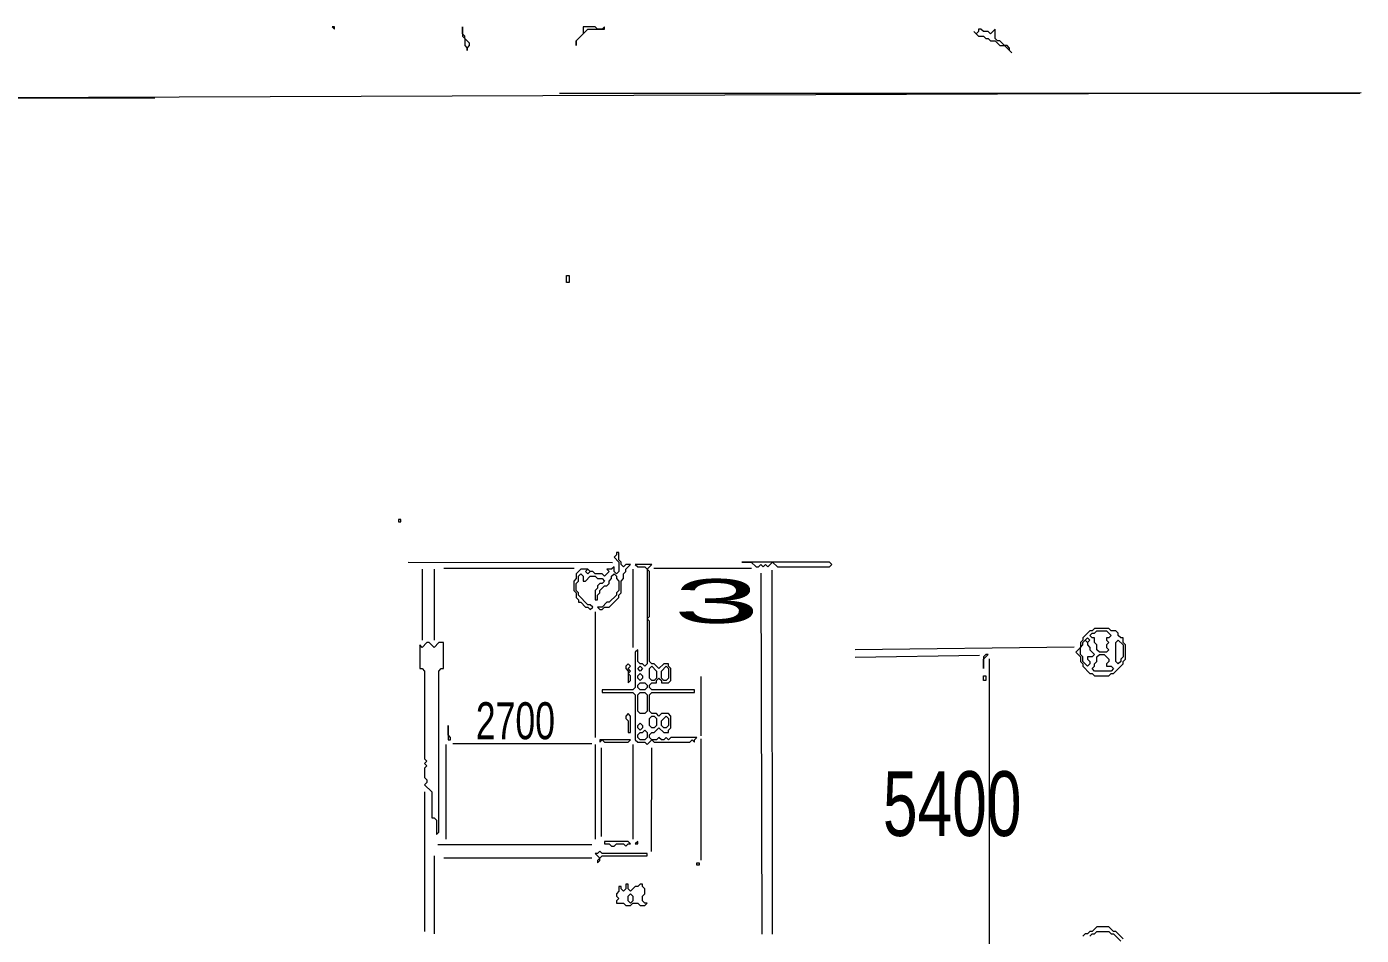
# Model space of a CAD drawing. Extents: x 10 to 1971, y 11 to 1392.
# Drawn here: x 1307 to 1871, y 1008 to 1392 of the extents above; entities that cross this region are included whole.
import ezdxf

# ---------------------------------------------------------------- set-up
doc = ezdxf.new("R2010")
doc.units = 0
for name, color, linetype, lineweight in [('OCR_TEXT', 6, 'Continuous', 0), ('TRACE_CURVE', 6, 'Continuous', 0), ('TRACE_STRAIGHT', 5, 'Continuous', 0), ('TRACE_TEXT_SYMBOL', 6, 'Continuous', 0)]:
    doc.layers.add(name, color=color, linetype=linetype, lineweight=lineweight)
doc.styles.add('wqy-unicode', font='wqy-unicode.lff')

msp = doc.modelspace()

# ---------------------------------------------------------------- linework, layer by layer
at = {"layer": 'TRACE_CURVE', "color": 6}
for points in [[(1564, 1165), (1565, 1164), (1568, 1164), (1569, 1163), (1569, 1123), (1568, 1122), (1567, 1123), (1566, 1123), (1565, 1124), (1565, 1129), (1564, 1128), (1564, 1113), (1563, 1112), (1550, 1112), (1550, 1111), (1563, 1111), (1564, 1110), (1564, 1091), (1565, 1090), (1568, 1090), (1569, 1089), (1571, 1091), (1572, 1090), (1587, 1090), (1588, 1091), (1589, 1090), (1589, 1091), (1590, 1092), (1579, 1092), (1578, 1091), (1577, 1092), (1576, 1091), (1575, 1091), (1574, 1092), (1573, 1091), (1571, 1091), (1570, 1092), (1570, 1093), (1571, 1094), (1572, 1094), (1574, 1096), (1576, 1094), (1578, 1094), (1578, 1095), (1579, 1096), (1579, 1101), (1578, 1102), (1575, 1102), (1574, 1101), (1573, 1102), (1571, 1102), (1570, 1103), (1570, 1110), (1571, 1111), (1589, 1111), (1589, 1112), (1571, 1112), (1570, 1113), (1570, 1114), (1571, 1115), (1573, 1115), (1573, 1116), (1574, 1117), (1575, 1116)], [(1575, 1116), (1575, 1115), (1578, 1115), (1579, 1116), (1579, 1121), (1578, 1122), (1578, 1123), (1576, 1123), (1574, 1121), (1572, 1123), (1571, 1123), (1570, 1124), (1570, 1141), (1569, 1142), (1570, 1143), (1570, 1162), (1569, 1163), (1571, 1165), (1564, 1165)]]:
    msp.add_lwpolyline(points, dxfattribs=at)
for points in [[(1476, 1132), (1474, 1130), (1473, 1131), (1473, 1121), (1474, 1121), (1475, 1120), (1475, 1083), (1476, 1082), (1475, 1081), (1476, 1080), (1475, 1079), (1475, 1075), (1476, 1074), (1476, 1073), (1475, 1072), (1478, 1069), (1478, 1058), (1479, 1058), (1480, 1057), (1480, 1051), (1481, 1052), (1481, 1120), (1482, 1121), (1483, 1121), (1483, 1132), (1481, 1132), (1479, 1130), (1477, 1132)], [(1565, 1121), (1566, 1122), (1567, 1121), (1566, 1120)], [(1570, 1121), (1571, 1122), (1573, 1120), (1573, 1117), (1572, 1116), (1571, 1116), (1570, 1117)], [(1577, 1122), (1578, 1121), (1578, 1117), (1577, 1116), (1576, 1116), (1575, 1117), (1575, 1120)], [(1565, 1118), (1566, 1119), (1567, 1118), (1567, 1117), (1566, 1116), (1565, 1117)], [(1565, 1114), (1566, 1115), (1568, 1115), (1569, 1114), (1569, 1113), (1568, 1112), (1566, 1112), (1565, 1113)], [(1565, 1110), (1566, 1111), (1568, 1111), (1569, 1110), (1569, 1103), (1568, 1102), (1566, 1102), (1565, 1103)], [(1570, 1100), (1571, 1101), (1572, 1101), (1573, 1100), (1573, 1097), (1572, 1096), (1571, 1096), (1570, 1097)], [(1577, 1101), (1578, 1100), (1578, 1097), (1577, 1096), (1576, 1096), (1575, 1097), (1575, 1099)], [(1565, 1097), (1566, 1098), (1567, 1097), (1567, 1096), (1566, 1095), (1565, 1096)], [(1567, 1094), (1568, 1095), (1569, 1094), (1569, 1092), (1568, 1091), (1566, 1091), (1565, 1092), (1565, 1093), (1566, 1094)]]:
    msp.add_lwpolyline(points, close=True, dxfattribs=at)
at = {"layer": 'TRACE_STRAIGHT', "color": 5}
for p, q in [((1181.88, 1361.75), (1870.64, 1364.29)), ((1298, 1362), (1361, 1362)), ((1532, 1364), (1870, 1364)), ((1627, 1364), (1697, 1364)), ((1468.12, 1165.92), (1554.38, 1165.86)), ((1474, 1163), (1474, 1133)), ((1479, 1163), (1479, 1133)), ((1483.12, 1163.38), (1538.13, 1163.42)), ((1563, 1163), (1563, 1130)), ((1571.88, 1163.4), (1613.13, 1163.43)), ((1617.04, 1161.38), (1617.48, 1008.87)), ((1621.68, 1162.63), (1621.78, 1008.87)), ((1547, 1145), (1547, 1092)), ((1656.89, 1129.04), (1749.37, 1130.2)), ((1656.86, 1125.82), (1709.39, 1126.63)), ((1713.6, 1003.88), (1713.6, 1125.12)), ((1591.68, 1117.62), (1591.74, 1092.62)), ((1484, 1089), (1484, 1049)), ((1486.87, 1089.35), (1545.62, 1089.34)), ((1547, 1089), (1547, 1049)), ((1563, 1089), (1563, 1049)), ((1591.69, 1091.38), (1591.74, 1040.12)), ((1549.68, 1050.12), (1549.72, 1087.63)), ((1570.86, 1043.87), (1570.91, 1087.63)), ((1475, 1069), (1475, 1010)), ((1480.62, 1046.78), (1545.62, 1046.81)), ((1479, 1042), (1479, 1009)), ((1483.12, 1041.13), (1545.62, 1041.11))]:
    msp.add_line(p, q, dxfattribs=at)
at = {"layer": 'TRACE_TEXT_SYMBOL', "color": 6}
for points in [[(1436, 1392), (1437, 1391), (1437, 1392)], [(1491, 1392), (1491, 1388), (1492, 1387), (1492, 1384), (1493, 1383), (1493, 1382), (1493, 1383), (1494, 1384), (1494, 1385), (1492, 1387), (1492, 1388), (1491, 1389)], [(1542, 1392), (1542, 1389), (1539, 1386), (1539, 1384), (1539, 1386), (1544, 1391), (1551, 1391), (1551, 1392), (1550, 1391), (1548, 1391), (1547, 1392)], [(1709, 1391), (1709, 1390), (1708, 1389), (1707, 1390), (1709, 1388), (1711, 1388), (1712, 1387), (1713, 1387), (1714, 1386), (1716, 1386), (1718, 1384), (1720, 1384), (1723, 1381), (1722, 1382), (1722, 1383), (1721, 1384), (1720, 1384), (1718, 1386), (1717, 1386), (1716, 1387), (1716, 1391), (1714, 1389), (1713, 1390), (1711, 1390), (1710, 1391)], [(1535, 1287), (1536, 1287), (1536, 1284), (1535, 1284)], [(1464, 1184), (1464, 1183), (1465, 1183), (1465, 1184)], [(1543, 1162), (1544, 1163), (1545, 1162), (1544, 1161)], [(1609, 1166), (1613, 1166), (1615, 1164), (1616, 1164), (1617, 1165), (1618, 1164), (1619, 1165), (1620, 1164), (1622, 1166), (1624, 1164), (1646, 1164), (1647, 1165), (1646, 1166)], [(1758, 1138), (1757, 1137), (1756, 1137), (1753, 1134), (1753, 1133), (1752, 1132), (1752, 1130), (1750, 1128), (1752, 1126), (1752, 1124), (1753, 1123), (1753, 1122), (1756, 1119), (1757, 1119), (1758, 1118), (1764, 1118), (1765, 1119), (1766, 1119), (1770, 1123), (1770, 1124), (1771, 1125), (1771, 1131), (1770, 1132), (1770, 1134), (1769, 1134), (1768, 1135), (1768, 1136), (1767, 1137), (1765, 1137), (1764, 1138)], [(1754, 1133), (1755, 1134), (1756, 1133), (1755, 1132)], [(1758, 1136), (1759, 1137), (1763, 1137), (1765, 1135), (1764, 1134), (1763, 1134), (1763, 1133), (1764, 1132), (1763, 1131), (1763, 1130), (1764, 1129), (1763, 1128), (1760, 1128), (1759, 1129), (1759, 1131), (1758, 1132), (1758, 1134), (1757, 1134), (1756, 1135), (1757, 1136)], [(1753, 1132), (1754, 1133), (1755, 1132), (1755, 1131), (1756, 1130), (1756, 1129), (1758, 1127), (1757, 1126), (1755, 1126), (1755, 1125), (1756, 1124), (1756, 1123), (1755, 1122), (1753, 1124), (1753, 1126), (1752, 1127), (1752, 1130), (1753, 1131)], [(1767, 1132), (1768, 1133), (1770, 1131), (1770, 1126), (1769, 1125), (1769, 1124), (1768, 1123), (1767, 1124)], [(1561, 1123), (1560, 1122), (1560, 1121), (1561, 1120), (1561, 1115), (1562, 1116), (1562, 1118), (1561, 1119), (1562, 1120), (1561, 1121), (1562, 1122)], [(1712, 1127), (1711, 1126), (1711, 1121), (1711, 1125), (1713, 1127)], [(1759, 1126), (1760, 1127), (1762, 1127), (1764, 1125), (1764, 1124), (1763, 1123), (1763, 1122), (1765, 1122), (1766, 1121), (1765, 1120), (1758, 1120), (1757, 1121), (1758, 1122), (1758, 1123), (1759, 1124)], [(1711, 1118), (1712, 1118), (1712, 1116), (1711, 1116)], [(1561, 1102), (1560, 1101), (1560, 1100), (1561, 1099), (1561, 1094), (1562, 1094), (1562, 1101)], [(1485, 1097), (1485, 1091), (1486, 1091), (1486, 1092), (1485, 1093)], [(1549, 1091), (1549, 1090), (1550, 1091), (1551, 1090), (1561, 1090), (1562, 1091)], [(1549, 1044), (1548, 1043), (1547, 1043), (1549, 1041), (1548, 1040), (1548, 1039), (1549, 1040), (1549, 1041), (1550, 1042), (1569, 1042), (1569, 1043), (1550, 1043)], [(1551, 1048), (1551, 1047), (1553, 1047), (1554, 1046), (1555, 1046), (1556, 1047), (1559, 1047), (1560, 1046), (1561, 1047), (1562, 1047), (1561, 1048)], [(1565, 1048), (1564, 1047), (1565, 1047)], [(1590, 1039), (1591, 1039), (1591, 1038), (1590, 1038)], [(1560, 1030), (1560, 1028), (1559, 1027), (1558, 1028), (1558, 1029), (1557, 1029), (1557, 1027), (1556, 1026), (1556, 1025), (1557, 1024), (1556, 1023), (1556, 1022), (1559, 1022), (1560, 1021), (1562, 1021), (1563, 1022), (1565, 1022), (1566, 1021), (1568, 1021), (1569, 1022), (1568, 1022), (1567, 1023), (1567, 1025), (1568, 1026), (1568, 1028), (1567, 1029), (1567, 1030), (1566, 1030), (1565, 1029), (1564, 1029), (1562, 1027), (1561, 1028), (1561, 1030)], [(1561, 1025), (1562, 1026), (1563, 1025), (1563, 1023), (1562, 1022), (1561, 1023)]]:
    msp.add_lwpolyline(points, close=True, dxfattribs=at)
for points in [[(1556, 1170), (1556, 1169), (1555, 1168), (1557, 1166), (1557, 1162), (1556, 1161), (1555, 1162), (1555, 1164), (1554, 1163), (1552, 1163), (1553, 1162), (1551, 1160), (1550, 1161), (1547, 1161), (1546, 1162), (1545, 1162), (1544, 1163), (1541, 1163), (1539, 1161), (1539, 1159), (1538, 1158), (1538, 1154), (1539, 1153), (1539, 1151), (1540, 1150), (1540, 1149), (1541, 1149), (1543, 1147), (1544, 1147), (1545, 1146), (1546, 1147), (1545, 1148), (1544, 1148), (1540, 1152), (1540, 1153), (1539, 1154), (1539, 1157), (1540, 1158), (1540, 1160), (1541, 1161), (1542, 1160), (1542, 1158), (1543, 1158), (1545, 1160), (1547, 1160), (1548, 1159), (1550, 1159), (1551, 1158), (1550, 1157), (1549, 1157), (1548, 1156), (1548, 1155), (1547, 1154), (1547, 1150), (1548, 1150), (1548, 1152), (1549, 1153), (1549, 1154), (1551, 1156), (1552, 1156), (1553, 1157), (1553, 1158), (1554, 1159), (1554, 1160)], [(1554, 1160), (1555, 1161), (1556, 1160), (1556, 1159), (1557, 1158), (1557, 1154), (1556, 1153), (1556, 1152), (1553, 1149), (1552, 1149), (1550, 1147), (1548, 1147), (1549, 1146), (1550, 1146), (1551, 1147), (1553, 1147), (1557, 1151), (1557, 1152), (1558, 1153), (1558, 1158), (1559, 1159), (1559, 1161), (1560, 1162), (1560, 1163), (1562, 1165), (1560, 1165), (1559, 1164), (1558, 1165), (1558, 1166), (1557, 1167), (1557, 1170), (1556, 1170)], [(1770, 1007), (1767, 1010), (1766, 1010), (1764, 1012), (1759, 1012), (1757, 1010), (1756, 1010), (1755, 1009), (1754, 1009), (1753, 1008)], [(1756, 1008), (1757, 1009), (1758, 1009), (1759, 1010), (1764, 1010), (1765, 1009), (1766, 1009), (1769, 1006)]]:
    msp.add_lwpolyline(points, dxfattribs=at)

# ---------------------------------------------------------------- texts
at = {"layer": 'OCR_TEXT', "color": 6, "style": 'wqy-unicode'}
for s, height, width, p in [('3', 18.57, 2.654919, (1580, 1140.25)), ('2700', 15.618, 0.72, (1496.63, 1091.21)), ('5400', 27.332, 0.72, (1668.58, 1050.36))]:
    msp.add_text(s, height=height, dxfattribs=dict(at, width=width)).set_placement(p)

doc.saveas('drawing.dxf')
